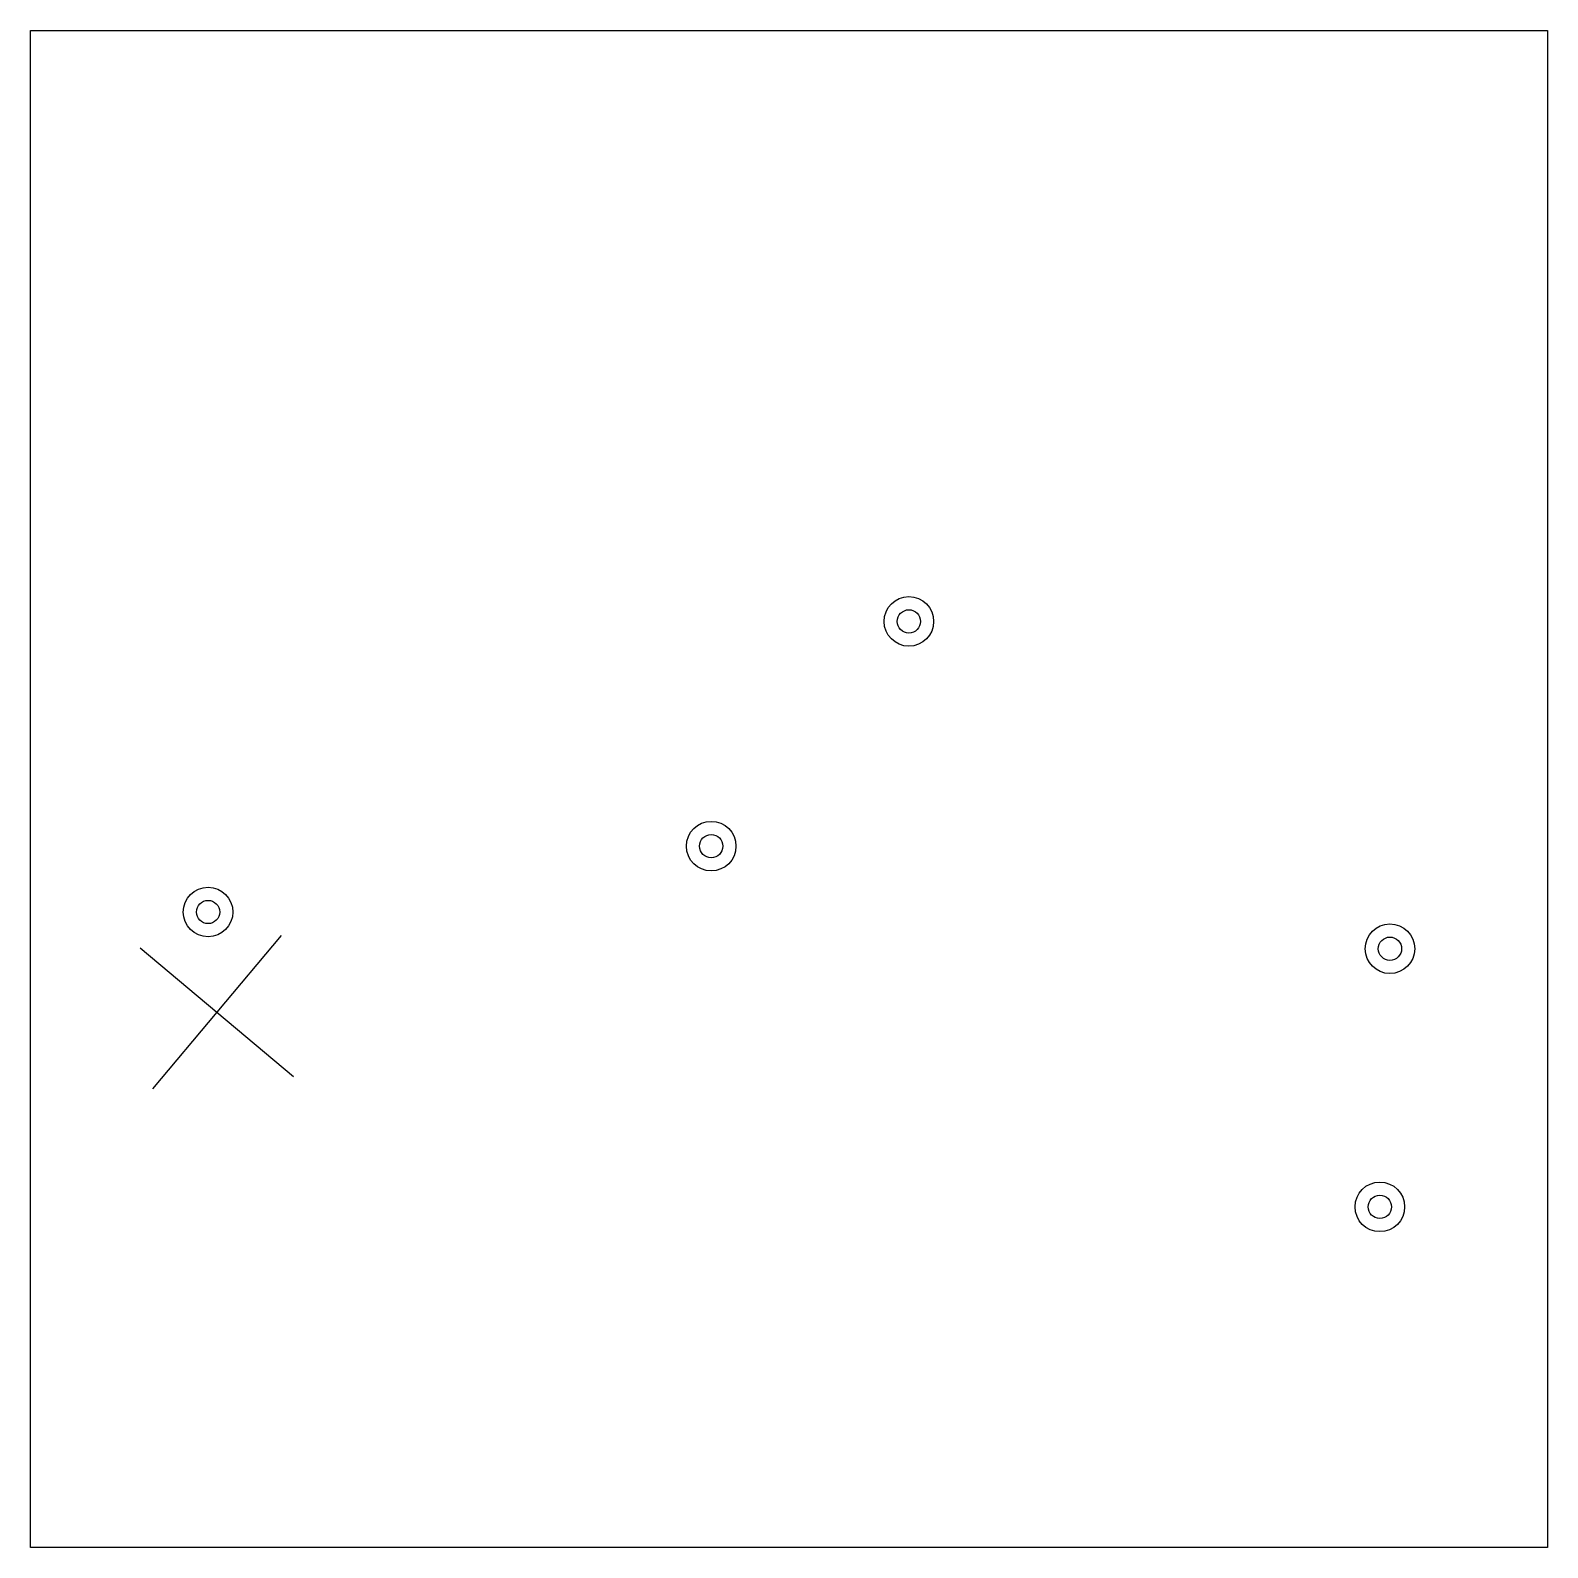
# Model space of a CAD drawing. Header units: millimetres. Extents: x -75 to 75, y -75 to 75.
import ezdxf

# ---------------------------------------------------------------- set-up
doc = ezdxf.new("R2010")
doc.units = ezdxf.units.MM
doc.layers.add('Default', color=7, linetype='Continuous')

msp = doc.modelspace()

# ---------------------------------------------------------------- linework, layer by layer
for centre in [(11.85, 16.57), (-7.69, -5.65), (59.41, -15.79), (58.41, -41.31)]:
    msp.add_circle(centre, 1.15)
at = {"layer": 'Default'}
for p, q in [((-75, -75), (-75, 75)), ((-75, 75), (75, 75)), ((75, 75), (75, -75)), ((-50.2, -14.48), (-62.92, -29.65)), ((-64.14, -15.71), (-48.98, -28.43)), ((75, -75), (-75, -75))]:
    msp.add_line(p, q, dxfattribs=at)
for centre, radius in [((11.85, 16.57), 2.45), ((-7.69, -5.65), 2.45), ((-57.43, -12.16), 2.45), ((-57.43, -12.16), 1.15), ((59.41, -15.79), 2.45), ((58.41, -41.31), 2.45)]:
    msp.add_circle(centre, radius, dxfattribs=at)

doc.saveas('drawing.dxf')
